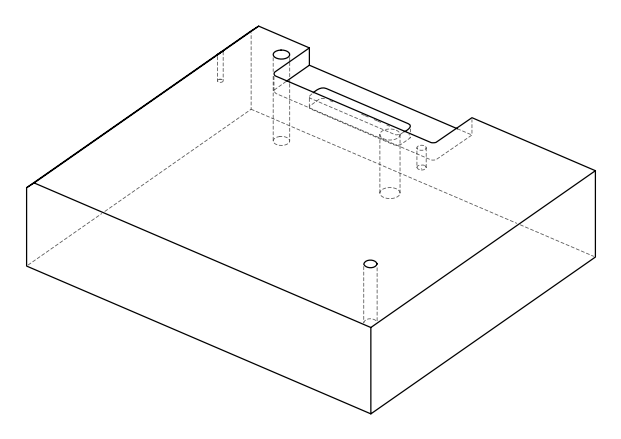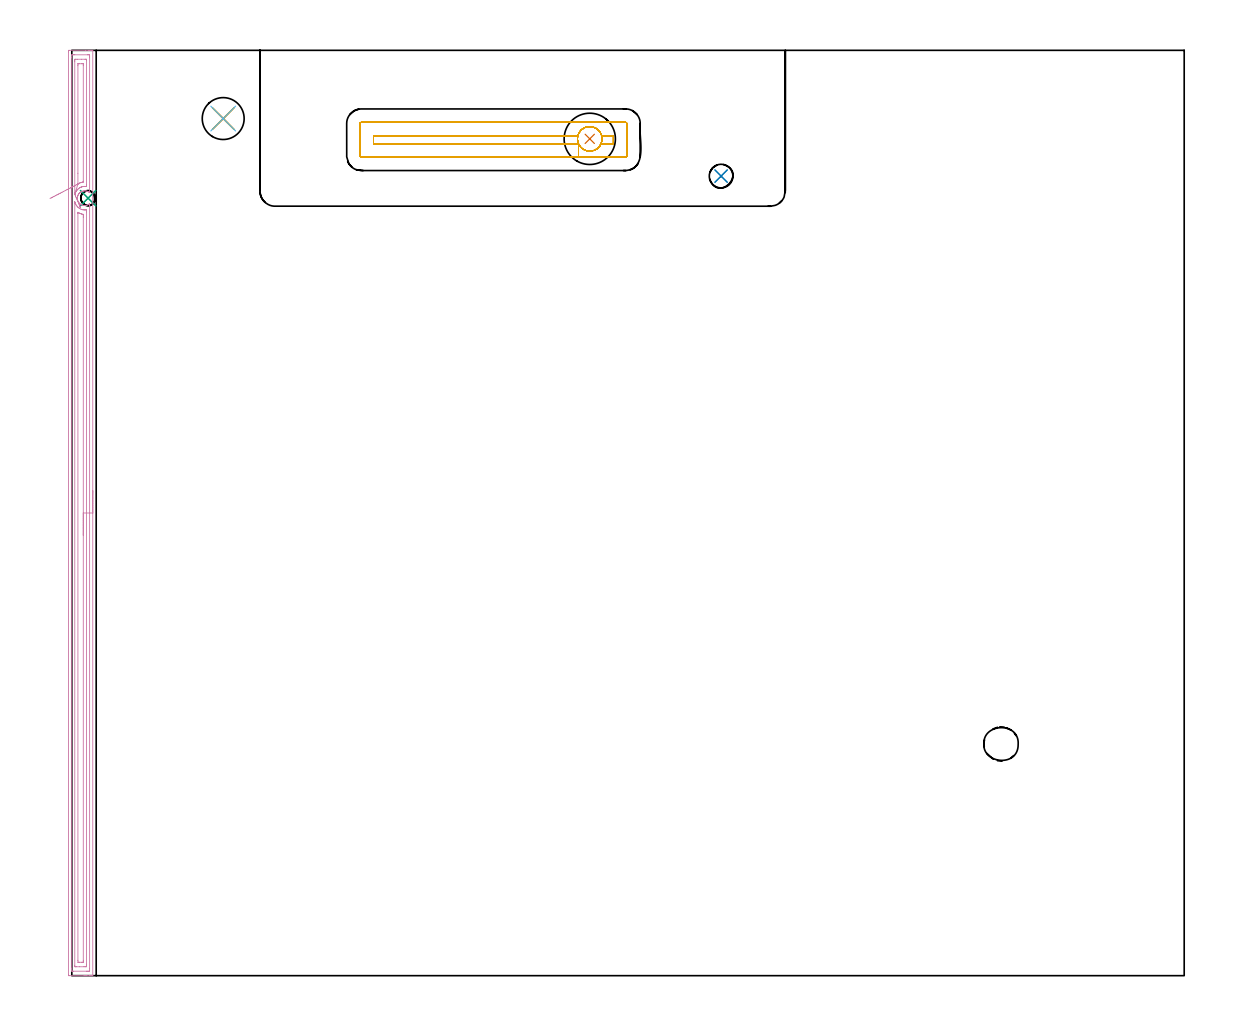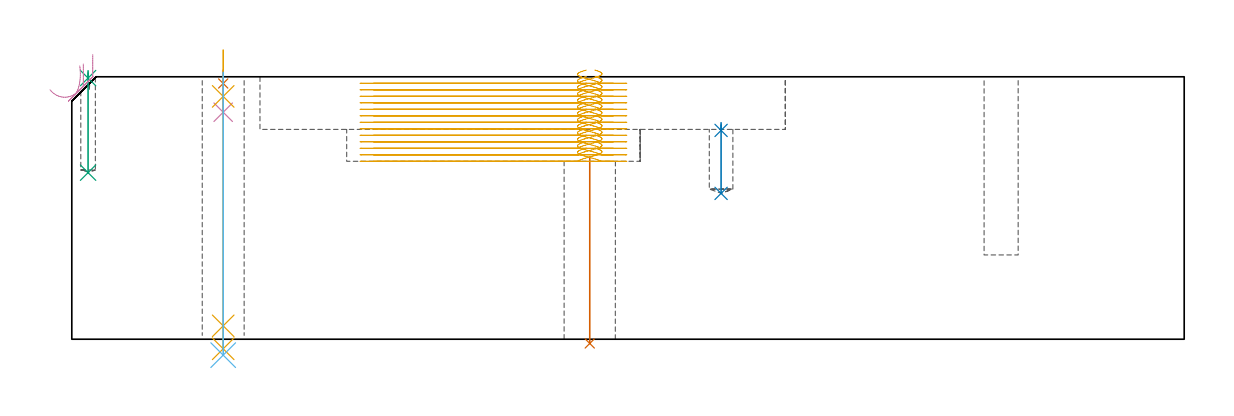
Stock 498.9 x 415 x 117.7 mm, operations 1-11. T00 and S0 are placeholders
(PLAN: 13 operations, 8 tool changes, 94.5 min)
(1 SPOT_DRILL | STEP1HOLE | NXT0321_9005460120000 | 0.05 min | 184 mm3)
(2 SPOT_DRILL_1 | STEP1POCKET | NXT0321_9005460120000 | 0.03 min | 2552 mm3)
(3 SPOT_DRILL_2 | STEP1POCKET_2 | NXT0321_9005460120000 | 0.03 min | 2 mm3)
(4 DRILL_BLIND_HOLE_INTO_CENTER | STEP1HOLE | NXT0301_077 | 0.07 min | 1127 mm3)
(5 GUN_DRILL_THROUGH_HOLE | STEP1HOLE | UGT0307_009 | 0.66 min | 11936 mm3)
(6 DRILL_TO_ENLARGE_THROUGH_HOLE | STEP1HOLE | UGT0301_256 | 0.51 min | 19358 mm3)
(7 INDEXABLE_INSERT_DRILL_THROUGH_HOLE_FROM_SOLID | STEP1HOLE_1 | NXT0302_017 | 0.34 min | 48820 mm3)
(8 DRILL_BLIND_HOLE_INTO_CENTER_1 | STEP1POCKET | NXT0301_077 | 0.13 min | 2470 mm3)
(9 DRILL_BLIND_HOLE_INTO_CENTER_2 | STEP1POCKET_2 | NXT0301_037 | 0.18 min | 1422 mm3)
(10 AREA_MILL | FG_CHAMFER_SURFACE | UGT0205_001 | 13.69 min | 24537 mm3)
(11 MILL_RECTANGULAR_POCKET | POCKET_RECTANGULAR_STRAIGHT | NXT0201_011 | Follow Part, ap 3, ae 75% | 14.85 min | 120653 mm3)
(12 MILL_SLOT | SLOT_PARTIAL_RECTANGULAR | NXT0201_011 | Follow Part, ap 3, ae 75% | 62.59 min | 300651 mm3)
(13 MILL_BLIND_HOLE_FROM_SOLID_MATERIAL | STEP1POCKET_1 | NXT0201_011 | Spiral | 1.34 min | 14646 mm3)
(TOOL NXT0321_9005460120000 | NC Spot Drill, 142deg, 12mm, Carbide, Uncoated | D12 PA142 FL30 Z2)
(TOOL NXT0301_077 | Carbide Drill 10.6mm [860.1-1060-053A1-MM 2214] | D10.6 PA140 FL71 Z2)
(TOOL UGT0307_009 | Gun Drill 12 mm | D12 PA130 FL24 Z1)
(TOOL UGT0301_256 | Twist Drill 18.8 mm | D18.8 PA118 FL135 Z2)
(TOOL NXT0302_017 | Index. Insert Drill 23mm [880-D2300L25-05] | D23 PA176 FL115 Z2)
(TOOL NXT0301_037 | Carbide Drill 6.6mm [860.1-0660-033A1-MM 2214] | D6.6 PA140 FL53 Z2)
(TOOL UGT0205_001 | Chamfer Mill 20 x 3 x 45 deg. | D20 FL50 Z2)
(TOOL NXT0201_011 | ENDMILL 12mm [2P460-1200-NA 1630] | D12 FL38 Z6)
(OP 1 SPOT_DRILL)
G17 G21 G94 G90
T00 M6
G54
G17 G0 G90 X67.9 Y384.4 S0 M3
G43 Z127.7 H0
G94 G81 G98 Z114.7 F250. R120.7
G80
M5
M2
(OP 2 SPOT_DRILL_1)
G17 G21 G94 G90
T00 M6
G54
G17 G0 G90 X291.2 Y358.6 S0 M3
G43 Z127.7 H0
G94 G81 G98 Z93.644 F250. R97.1
G80
M5
M2
(OP 3 SPOT_DRILL_2)
G17 G21 G94 G90
T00 M6
G54
G17 G0 G90 X7.3 Y348.7 S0 M3
G43 Z127.7 H0
G94 G81 G98 Z117.116 F250. R120.4
G80
M5
M2
(OP 4 DRILL_BLIND_HOLE_INTO_CENTER)
G17 G21 G94 G90
T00 M6
G54
G17 G0 G90 X67.9 Y384.4 S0 M3
G43 Z127.7 H1
G94 G81 G98 Z101.8 F250. R119.7
G80
M5
M2
(OP 5 GUN_DRILL_THROUGH_HOLE)
G17 G21 G94 G90
T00 M6
G54
G17 G0 G90 X67.9 Y384.4 M8
G43 Z129.685 H0
S716 M3
G94 G1 Z108.902 F125. M26
G4 X.084
Z6. F250.
G4 X.084
Z-4.298 F125.
G4 X.084
M5
M9
G0 Z129.685
M2
(OP 6 DRILL_TO_ENLARGE_THROUGH_HOLE)
G17 G21 G94 G90
T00 M6
G54
G17 G0 G90 X67.9 Y384.4 S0 M3
G43 Z127.7 H0
G94 G73 G98 Z-7.148 F250. Q17.835 R119.7
G80
M5
M2
(OP 7 INDEXABLE_INSERT_DRILL_THROUGH_HOLE_FROM_SOLID)
G17 G21 G94 G90
T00 M6
G54
G17 G0 G90 X232.3 Y375.3 S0 M3
G43 Z127.7 H1
G94 G81 G98 Z-1.902 F250. R81.8
G80
M5
M2
(OP 8 DRILL_BLIND_HOLE_INTO_CENTER_1)
G17 G21 G94 G90
T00 M6
G54
G17 G0 G90 X291.2 Y358.6 S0 M3
G43 Z127.7 H1
G94 G81 G98 Z65.4 F250. R96.1
G80
M5
M2
(OP 9 DRILL_BLIND_HOLE_INTO_CENTER_2)
G17 G21 G94 G90
T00 M6
G54
G17 G0 G90 X7.3 Y348.7 S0 M3
G43 Z127.7 H1
G94 G81 G98 Z74.7 F250. R119.4
G80
M5
M2
(OP 10 AREA_MILL)
G17 G21 G94 G90
T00 M6
G54
G17 G0 G90 X9.4 Y217.5 S1061 M3
G43 Z127.7 H0
G94 G1 Y217.462 Z126.828 F250.
Y217.348 Z125.963
Y217.159 Z125.112
Y216.897 Z124.28
Y216.563 Z123.474
Y216.16 Z122.7
Y215.692 Z121.964
Y215.16 Z121.272
Y214.571 Z120.629
Y213.928 Z120.039
Y213.236 Z119.508
Y212.5 Z119.04
Y211.726 Z118.637
Y210.92 Z118.303
Y210.088 Z118.041
Y209.237 Z117.852
Y208.372 Z117.738
Y207.5 Z117.7
Y0.175
X9.397 Y0.01 Z117.688
X9.356 Y0.006 Z117.648
X8.961 Y0. Z117.261
X8.649 Z116.948
X7.951 Z116.246
X6.713 Z115.01
X6.173 Z114.468
X5.554 Z113.849
X-1.211 Z107.086
X-1.492 Y0.01 Z106.806
X-1.499 Y0.29 Z106.799
Y0.306
X-1.5 Y414.378 Z106.8
X-1.497 Y414.712 Z106.802
X-1.492 Y414.99 Z106.806
X-1.211 Y415. Z107.087
X6.173 Z114.467
X7.603 Z115.899
X7.951 Z116.246
X8.649 Z116.948
X8.961 Z117.261
X9.356 Y414.994 Z117.648
X9.397 Y414.99 Z117.688
X9.4 Y414.825 Z117.7
Y207.5
X7.986 Z116.286
Y3.303
X7.984 Y2.409 Z116.284
X7.983 Y2.378 Z116.283
X7.951 Y2.01 Z116.251
X7.467 Y2.002 Z115.767
X7.062 Y2.001 Z115.362
X6.58 Y2. Z114.88
X0.838 Y2.001 Z109.138
X0.354 Y2.002 Z108.654
X-0.051 Y2.01 Z108.249
X-0.083 Y2.409 Z108.217
X-0.084 Y2.443 Z108.216
X-0.086 Y3.303 Z108.214
Y411.697
X-0.084 Y412.591 Z108.216
X-0.083 Y412.623 Z108.217
X-0.051 Y412.99 Z108.249
X0.433 Y412.998 Z108.733
X0.838 Y412.999 Z109.138
X1.32 Y413. Z109.62
X7.062 Y412.999 Z115.362
X7.546 Y412.998 Z115.846
X7.951 Y412.99 Z116.251
X7.983 Y412.591 Z116.283
X7.984 Y412.557 Z116.284
X7.986 Y411.697 Z116.286
Y351.184
X7.982 Y351.173 Z116.282
X7.951 Y351.193 Z116.251
X7.66 Y351.413 Z115.96
X7.353 Y351.6 Z115.653
X7.034 Y351.757 Z115.334
X6.776 Y351.84 Z115.076
X6.337 Y351.943 Z114.637
X5.892 Y351.988 Z114.192
X5.448 Y351.97 Z113.748
X5.008 Y351.891 Z113.308
X4.568 Y351.757 Z112.868
X4.124 Y351.53 Z112.424
X3.903 Y351.392 Z112.203
X3.694 Y351.231 Z111.994
X3.497 Y351.054 Z111.797
X3.312 Y350.864 Z111.612
X3.24 Y350.779 Z111.54
X3.1 Y350.59 Z111.4
X2.971 Y350.392 Z111.271
X2.858 Y350.184 Z111.158
X2.759 Y349.971 Z111.059
X2.678 Y349.753 Z110.978
X2.613 Y349.531 Z110.913
X2.563 Y349.306 Z110.863
X2.527 Y349.078 Z110.827
X2.504 Y348.854 Z110.804
X2.493 Y348.631 Z110.793
X2.501 Y348.407 Z110.801
X2.531 Y348.184 Z110.831
X2.582 Y347.955 Z110.882
X2.65 Y347.73 Z110.95
X2.828 Y347.291 Z111.128
X3.018 Y346.948 Z111.318
X3.24 Y346.627 Z111.54
X3.441 Y346.398 Z111.741
X3.769 Y346.114 Z112.069
X4.124 Y345.87 Z112.424
X4.545 Y345.661 Z112.845
X4.983 Y345.505 Z113.283
X5.008 Y345.499 Z113.308
X5.448 Y345.43 Z113.748
X5.892 Y345.412 Z114.192
X6.256 Y345.444 Z114.556
X6.617 Y345.505 Z114.917
X6.776 Y345.556 Z115.076
X7.23 Y345.739 Z115.53
X7.66 Y345.987 Z115.96
X7.917 Y346.181 Z116.217
X7.951 Y346.211 Z116.251
X7.979 Y346.225 Z116.279
X7.981 Y346.19 Z116.281
X7.986 Y345.568 Z116.286
Y345.533
Y207.5
X6.571 Z114.871
Y5.09
X6.569 Y4.692 Z114.869
X6.564 Y4.197 Z114.864
X6.557 Y4.01 Z114.857
X6.366 Y4.003 Z114.666
X6.173 Y4.001 Z114.473
X5.479 Y4. Z113.779
X3.505 Z111.805
X1.923 Z110.223
X1.727 Y4.002 Z110.027
X1.531 Y4.006 Z109.831
X1.402 Y4.01 Z109.702
X1.335 Y4.023 Z109.635
X1.333 Y4.064 Z109.633
X1.331 Y4.197 Z109.631
X1.329 Y4.597 Z109.629
Y346.461
Y346.955
X1.331 Y346.965 Z109.631
X1.334 Y346.97 Z109.634
X1.339 Y346.964 Z109.639
X1.481 Y346.604 Z109.781
X1.539 Y346.461 Z109.839
X1.647 Y346.208 Z109.947
X1.727 Y346.051 Z110.027
X2.004 Y345.568 Z110.304
X2.255 Y345.207 Z110.555
X2.616 Y344.785 Z110.916
X2.734 Y344.674 Z111.034
X3.153 Y344.325 Z111.453
X3.505 Y344.082 Z111.805
X4.079 Y343.78 Z112.379
X4.395 Y343.658 Z112.695
X4.587 Y343.587 Z112.887
X4.814 Y343.528 Z113.114
X4.984 Y343.5 Z113.284
X5.284 Y343.453 Z113.584
X5.634 Y343.429 Z113.934
X5.911 Y343.423 Z114.211
X6.173 Y343.442 Z114.473
X6.485 Y343.467 Z114.785
X6.541 Y343.468 Z114.841
X6.566 Y343.465 Z114.866
X6.567 Y343.452 Z114.867
X6.569 Y343.382 Z114.869
X6.571 Y342.887 Z114.871
Y342.486
Y207.5
X5.157 Z113.457
Y6.878
X5.152 Y6.116 Z113.452
X5.15 Y6.011 Z113.45
X5.049 Y6.008 Z113.349
X4.831 Y6.004 Z113.131
X4.395 Y6. Z112.695
X3.505 Z111.805
X3.063 Y6.003 Z111.363
X2.85 Y6.007 Z111.15
X2.75 Y6.01 Z111.05
X2.743 Y6.878 Z111.043
Y341.866
X2.744 Y341.993 Z111.044
X2.748 Y342.316 Z111.048
X2.749 Y342.351 Z111.049
X2.753 Y342.354 Z111.053
X2.954 Y342.24 Z111.254
X3.405 Y341.993 Z111.705
X3.505 Y341.941 Z111.805
X3.609 Y341.889 Z111.909
X4.1 Y341.705 Z112.4
X4.395 Y341.607 Z112.695
X4.581 Y341.555 Z112.881
X5.146 Y341.443 Z113.446
X5.154 Y341.23 Z113.454
X5.155 Y341.099 Z113.455
X5.157 Y340.333 Z113.457
Y340.206
Y207.5
Y206.628 Z113.495
Y205.764 Z113.609
Y204.912 Z113.798
Y204.08 Z114.06
Y203.274 Z114.394
Y202.5 Z114.797
Y201.764 Z115.266
Y201.072 Z115.797
Y200.429 Z116.386
Y199.84 Z117.029
Y199.308 Z117.722
Y198.84 Z118.457
Y198.437 Z119.231
Y198.103 Z120.037
Y197.841 Z120.869
Y197.652 Z121.721
Y197.538 Z122.586
Y197.5 Z123.457
G0 Z127.7
X3.556 Y345.244
Z122.607
G1 X3.669 Y344.982 Z121.782
X3.752 Y344.788 Z120.936
X3.806 Y344.662 Z120.074
X3.831 Y344.606 Z119.204
X3.825 Y344.619 Z118.332
X3.789 Y344.703 Z117.464
X3.723 Y344.855 Z116.608
X3.629 Y345.076 Z115.769
X3.506 Y345.362 Z114.954
X3.355 Y345.713 Z114.17
X3.178 Y346.126 Z113.422
X2.976 Y346.596 Z112.716
X2.75 Y347.122 Z112.057
X2.502 Y347.698 Z111.451
X2.235 Y348.321 Z110.901
X1.95 Y348.985 Z110.413
X1.649 Y349.686 Z109.99
X1.334 Y350.418 Z109.634
X1.331 Y350.425 Z109.631
X1.329 Y350.435 Z109.629
X1.328 Y350.929 Z109.628
Y351.074
X1.329 Y409.91 Z109.629
X1.331 Y410.308 Z109.631
X1.335 Y410.803 Z109.635
X1.342 Y410.99 Z109.642
X1.534 Y410.997 Z109.834
X1.727 Y410.999 Z110.027
X2.421 Y411. Z110.721
X4.395 Z112.695
X5.977 Z114.277
X6.173 Y410.998 Z114.473
X6.368 Y410.994 Z114.668
X6.498 Y410.99 Z114.798
X6.565 Y410.977 Z114.865
X6.567 Y410.936 Z114.867
X6.569 Y410.803 Z114.869
X6.571 Y410.403 Z114.871
Y354.504
X6.569 Y354.106 Z114.869
X6.566 Y353.971 Z114.866
X6.565 Y353.932 Z114.865
X6.533 Z114.833
X6.455 Y353.936 Z114.755
X6.173 Y353.955 Z114.473
X5.81 Y353.975 Z114.11
X5.284 Y353.947 Z113.584
X4.998 Y353.897 Z113.298
X4.721 Y353.84 Z113.021
X4.395 Y353.744 Z112.695
X4.294 Y353.711 Z112.594
X4.041 Y353.61 Z112.341
X3.69 Y353.425 Z111.99
X3.505 Y353.319 Z111.805
X3.148 Y353.076 Z111.448
X3.001 Y352.963 Z111.301
X2.715 Y352.717 Z111.015
X2.665 Y352.668 Z110.965
X2.616 Y352.617 Z110.916
X2.362 Y352.335 Z110.662
X2.249 Y352.192 Z110.549
X1.99 Y351.823 Z110.29
X1.888 Y351.661 Z110.188
X1.727 Y351.369 Z110.027
X1.587 Y351.071 Z109.887
X1.526 Y350.929 Z109.826
X1.351 Y350.449 Z109.651
X1.34 Y350.425 Z109.64
X1.334 Y350.418 Z109.634
X2.75 Y355.046 Z111.05
X2.748 Y355.11 Z111.048
X2.744 Y355.27 Z111.044
X2.743 Y359.866 Z111.043
Y408.122
X2.747 Y408.885 Z111.047
X2.75 Y408.989 Z111.05
X2.851 Y408.993 Z111.151
X3.069 Y408.997 Z111.369
X3.505 Y409. Z111.805
X4.395 Z112.695
X4.837 Y408.998 Z113.137
X5.05 Y408.994 Z113.35
X5.15 Y408.99 Z113.45
X5.151 Y408.917 Z113.451
X5.157 Y408.25 Z113.457
Y408.122
Y356.291
X5.156 Y356.1 Z113.456
X5.153 Y356.004 Z113.453
X5.151 Y355.964 Z113.451
X5.094 Y355.949 Z113.394
X4.802 Y355.882 Z113.102
X4.395 Y355.786 Z112.695
X4.098 Y355.696 Z112.398
X3.843 Y355.607 Z112.143
X3.505 Y355.464 Z111.805
X3.46 Y355.443 Z111.76
X3.37 Y355.398 Z111.67
X3.197 Y355.301 Z111.497
X2.77 Y355.056 Z111.07
X2.75 Y355.046 Z111.05
X2.149 Y354.734 Z110.5
X1.508 Y354.402 Z110.011
X0.831 Y354.051 Z109.587
X0.125 Y353.684 Z109.231
X-0.607 Y353.304 Z108.946
X-1.358 Y352.915 Z108.733
X-2.123 Y352.518 Z108.595
X-2.896 Y352.118 Z108.533
X-3.67 Y351.716 Z108.547
X-4.44 Y351.316 Z108.636
X-5.201 Y350.922 Z108.801
X-5.945 Y350.536 Z109.04
X-6.669 Y350.161 Z109.352
X-7.365 Y349.799 Z109.733
X-8.03 Y349.455 Z110.181
X-8.657 Y349.129 Z110.693
X-9.242 Y348.826 Z111.264
X-9.781 Y348.546 Z111.89
G0 Z127.7
M5
M2
(OP 11 MILL_RECTANGULAR_POCKET)
G17 G21 G94 G90
T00 M6
G54
G17 G0 G90 X230.763 Y380.559 S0 M3
G43 Z127.7 H1
Z120.7
G94 G1 X230.311 Y380.429 Z120.574 F250.
X230.006 Y380.291 Z120.484
X229.705 Y380.153 Z120.395
X228.97 Y379.681 Z120.161
X228.319 Y379.099 Z119.927
X227.769 Y378.421 Z119.693
X227.332 Y377.665 Z119.46
X227.02 Y376.85 Z119.226
X226.842 Y375.995 Z118.992
X226.8 Y375.123 Z118.758
X226.897 Y374.255 Z118.524
X227.13 Y373.414 Z118.29
X227.443 Y372.711 Z118.084
X227.616 Y372.429 Z117.995
X228.032 Y371.834 Z117.801
X228.046 Y371.816 Z117.794
X228.422 Y371.404 Z117.645
X228.524 Y371.304 Z117.607
X228.97 Y370.926 Z117.45
X229.607 Y370.507 Z117.246
X229.903 Y370.344 Z117.155
X230.489 Y370.103 Z116.985
X231.099 Y369.93 Z116.815
X231.485 Y369.867 Z116.711
X231.813 Y369.818 Z116.622
X232.585 Y369.804 Z116.415
X233.351 Y369.898 Z116.208
X234.096 Y370.098 Z116.001
X234.402 Y370.225 Z115.913
X234.709 Y370.352 Z115.824
X235.416 Y370.764 Z115.604
X235.678 Y370.968 Z115.515
X236.204 Y371.441 Z115.326
X236.672 Y371.973 Z115.136
X236.983 Y372.424 Z114.989
X237.186 Y372.778 Z114.88
X237.266 Y372.937 Z114.832
X237.336 Y373.1 Z114.785
X242.9 F500.
Y376.7
X237.608
G0 X234.624 Y370.317 Z120.7
G1 X234.709 Y370.352 Z120.675 F250.
X235.416 Y370.764 Z120.456
X235.678 Y370.968 Z120.367
X236.204 Y371.441 Z120.177
X236.672 Y371.973 Z119.988
X236.983 Y372.424 Z119.841
X237.186 Y372.778 Z119.731
X237.337 Y373.077 Z119.642
X237.624 Y373.921 Z119.403
X237.774 Y374.799 Z119.164
X237.782 Y375.69 Z118.925
X237.65 Y376.571 Z118.687
X237.379 Y377.42 Z118.448
X237.058 Y378.052 Z118.258
X236.688 Y378.603 Z118.08
X236.245 Y379.126 Z117.896
X235.756 Y379.571 Z117.719
X235.153 Y380.001 Z117.521
X234.866 Y380.171 Z117.431
X233.998 Y380.53 Z117.18
X233.083 Y380.739 Z116.928
X232.146 Y380.792 Z116.677
X231.213 Y380.688 Z116.425
X230.311 Y380.429 Z116.174
X230.006 Y380.291 Z116.084
X229.705 Y380.153 Z115.995
X228.999 Y379.702 Z115.771
X228.369 Y379.15 Z115.547
X227.831 Y378.509 Z115.322
X227.395 Y377.794 Z115.098
X227.074 Y377.021 Z114.873
X226.989 Y376.7 Z114.785
X135.3 F500.
Y373.1
X227.266
Y367.1
X248.4
G3 X248.9 Y367.6 R0.5
G1 Y382.2
G3 X248.4 Y382.7 R0.5
G1 X129.8
G3 X129.3 Y382.2 R0.5
G1 Y367.6
G3 X129.8 Y367.1 R0.5
G1 X227.266
X228.266
G0 X230.761 Y380.569 Z117.785
G1 X230.6 Y380.53 Z117.74 F250.
X230.009 Y380.293 Z117.57
X229.708 Y380.154 Z117.481
X228.981 Y379.689 Z117.25
X228.336 Y379.115 Z117.018
X227.788 Y378.448 Z116.787
X227.351 Y377.704 Z116.556
X227.036 Y376.901 Z116.324
X226.851 Y376.058 Z116.093
X226.799 Y375.196 Z115.862
X226.882 Y374.337 Z115.631
X227.099 Y373.502 Z115.399
X227.444 Y372.711 Z115.168
X227.617 Y372.428 Z115.079
X228.03 Y371.836 Z114.886
X228.048 Y371.814 Z114.878
X228.42 Y371.406 Z114.73
X228.525 Y371.303 Z114.691
X228.97 Y370.926 Z114.535
X229.29 Y370.715 Z114.432
X229.606 Y370.507 Z114.331
X229.904 Y370.343 Z114.24
X230.217 Y370.217 Z114.149
X230.53 Y370.09 Z114.059
X231.099 Y369.93 Z113.9
X231.433 Y369.875 Z113.81
X231.76 Y369.822 Z113.721
X232.508 Y369.8 Z113.52
X233.252 Y369.879 Z113.32
X233.978 Y370.059 Z113.119
X234.287 Y370.179 Z113.031
X234.596 Y370.299 Z112.942
X235.016 Y370.514 Z112.815
X235.416 Y370.764 Z112.689
X235.678 Y370.968 Z112.6
X236.204 Y371.441 Z112.41
X236.672 Y371.973 Z112.221
X236.981 Y372.422 Z112.075
X237.187 Y372.779 Z111.964
X237.245 Y372.895 Z111.929
X237.336 Y373.1 Z111.869
X242.9 F500.
Y376.7
X237.608
G0 X234.627 Y370.314 Z117.785
G1 X235.016 Y370.514 Z117.667 F250.
X235.416 Y370.764 Z117.541
X235.678 Y370.968 Z117.452
X236.204 Y371.441 Z117.262
X236.672 Y371.973 Z117.072
X236.981 Y372.422 Z116.926
X237.187 Y372.779 Z116.816
X237.245 Y372.895 Z116.781
X237.298 Y373.013 Z116.747
X237.435 Y373.318 Z116.657
X237.678 Y374.155 Z116.423
X237.789 Y375.02 Z116.19
X237.765 Y375.892 Z115.956
X237.605 Y376.749 Z115.723
X237.315 Y377.571 Z115.489
X237.162 Y377.868 Z115.399
X237.059 Y378.05 Z115.343
X236.688 Y378.603 Z115.165
X236.245 Y379.126 Z114.981
X235.756 Y379.571 Z114.804
X235.155 Y379.999 Z114.606
X234.967 Y380.111 Z114.548
X234.772 Y380.208 Z114.489
X234.472 Y380.356 Z114.4
X233.723 Y380.611 Z114.188
X232.946 Y380.757 Z113.976
X232.156 Y380.793 Z113.764
X231.369 Y380.716 Z113.552
X230.6 Y380.53 Z113.34
X230.009 Y380.293 Z113.17
X229.708 Y380.154 Z113.081
X229.001 Y379.704 Z112.856
X228.371 Y379.152 Z112.632
X227.832 Y378.51 Z112.407
X227.396 Y377.794 Z112.183
X227.074 Y377.021 Z111.958
X226.99 Y376.7 Z111.869
X135.3 F500.
Y373.1
X227.267
Y367.1
X248.4
G3 X248.9 Y367.6 R0.5
G1 Y382.2
G3 X248.4 Y382.7 R0.5
G1 X129.8
G3 X129.3 Y382.2 R0.5
G1 Y367.6
G3 X129.8 Y367.1 R0.5
G1 X227.267
X228.267
G0 X230.761 Y380.569 Z114.869
G1 X230.6 Y380.53 Z114.825 F250.
X230.009 Y380.293 Z114.654
X229.708 Y380.154 Z114.565
X228.981 Y379.689 Z114.334
X228.336 Y379.115 Z114.103
X227.788 Y378.448 Z113.871
X227.351 Y377.704 Z113.64
X227.036 Y376.901 Z113.409
X226.851 Y376.058 Z113.178
X226.799 Y375.196 Z112.946
X226.882 Y374.337 Z112.715
X227.099 Y373.502 Z112.484
X227.444 Y372.711 Z112.253
X227.617 Y372.428 Z112.164
X228.03 Y371.836 Z111.97
X228.048 Y371.814 Z111.963
X228.42 Y371.406 Z111.815
X228.525 Y371.303 Z111.775
X228.97 Y370.926 Z111.619
X229.346 Y370.678 Z111.498
X229.606 Y370.507 Z111.415
X229.901 Y370.345 Z111.325
X230.213 Y370.218 Z111.235
X230.526 Y370.091 Z111.144
X231.099 Y369.93 Z110.985
X231.433 Y369.875 Z110.894
X231.76 Y369.822 Z110.805
X232.53 Y369.801 Z110.599
X233.296 Y369.887 Z110.392
X234.042 Y370.079 Z110.186
X234.754 Y370.374 Z109.98
X235.417 Y370.765 Z109.773
X235.679 Y370.969 Z109.684
X236.205 Y371.44 Z109.495
X236.671 Y371.971 Z109.306
X236.981 Y372.422 Z109.159
X237.187 Y372.779 Z109.049
X237.244 Y372.893 Z109.015
X237.336 Y373.1 Z108.954
X242.9 F500.
Y376.7
X237.608
G0 X234.624 Y370.32 Z114.869
G1 X234.754 Y370.374 Z114.831 F250.
X235.417 Y370.765 Z114.625
X235.679 Y370.969 Z114.536
X236.205 Y371.44 Z114.347
X236.671 Y371.971 Z114.158
X236.981 Y372.422 Z114.011
X237.187 Y372.779 Z113.901
X237.244 Y372.893 Z113.866
X237.296 Y373.009 Z113.832
X237.433 Y373.314 Z113.743
X237.677 Y374.152 Z113.509
X237.789 Y375.018 Z113.275
X237.765 Y375.89 Z113.041
X237.606 Y376.748 Z112.807
X237.315 Y377.571 Z112.574
X237.162 Y377.868 Z112.484
X237.059 Y378.05 Z112.428
X236.69 Y378.6 Z112.25
X236.244 Y379.127 Z112.066
X235.756 Y379.571 Z111.889
X235.155 Y379.999 Z111.691
X234.967 Y380.111 Z111.632
X234.772 Y380.208 Z111.574
X234.472 Y380.356 Z111.484
X233.723 Y380.61 Z111.272
X232.946 Y380.757 Z111.06
X232.156 Y380.793 Z110.849
X231.368 Y380.716 Z110.637
X230.6 Y380.53 Z110.425
X230.009 Y380.293 Z110.254
X229.708 Y380.154 Z110.165
X229.001 Y379.704 Z109.941
X228.371 Y379.152 Z109.716
X227.832 Y378.51 Z109.492
X227.396 Y377.794 Z109.267
X227.074 Y377.021 Z109.043
X226.99 Y376.7 Z108.954
X135.3 F500.
Y373.1
X227.267
Y367.1
X248.4
G3 X248.9 Y367.6 R0.5
G1 Y382.2
G3 X248.4 Y382.7 R0.5
G1 X129.8
G3 X129.3 Y382.2 R0.5
G1 Y367.6
G3 X129.8 Y367.1 R0.5
G1 X227.267
X228.267
G0 X230.764 Y380.559 Z111.954
G1 X230.311 Y380.429 Z111.828 F250.
X230.006 Y380.291 Z111.738
X229.705 Y380.153 Z111.649
X228.979 Y379.687 Z111.418
X228.334 Y379.114 Z111.187
X227.787 Y378.447 Z110.956
X227.35 Y377.703 Z110.725
X227.035 Y376.9 Z110.493
X226.85 Y376.057 Z110.262
X226.798 Y375.196 Z110.031
X226.882 Y374.337 Z109.8
X227.099 Y373.502 Z109.569
X227.443 Y372.711 Z109.338
X227.616 Y372.429 Z109.249
X228.032 Y371.834 Z109.054
X228.046 Y371.816 Z109.048
X228.422 Y371.404 Z108.899
X228.524 Y371.304 Z108.86
X228.97 Y370.926 Z108.704
X229.607 Y370.507 Z108.5
X229.903 Y370.344 Z108.409
X230.489 Y370.103 Z108.239
X231.099 Y369.93 Z108.069
X231.433 Y369.875 Z107.979
X231.76 Y369.822 Z107.89
X232.53 Y369.801 Z107.683
X233.296 Y369.887 Z107.477
X234.042 Y370.08 Z107.271
X234.754 Y370.374 Z107.064
X235.417 Y370.765 Z106.858
X235.679 Y370.969 Z106.769
X236.205 Y371.44 Z106.58
X236.671 Y371.971 Z106.39
X236.983 Y372.424 Z106.243
X237.186 Y372.778 Z106.134
X237.266 Y372.937 Z106.086
X237.336 Y373.1 Z106.038
X242.9 F500.
Y376.7
X237.608
G0 X234.623 Y370.32 Z111.954
G1 X234.754 Y370.374 Z111.916 F250.
X235.417 Y370.765 Z111.709
X235.679 Y370.969 Z111.62
X236.205 Y371.44 Z111.431
X236.671 Y371.971 Z111.242
X236.983 Y372.424 Z111.095
X237.186 Y372.778 Z110.985
X237.337 Y373.077 Z110.896
X237.632 Y373.952 Z110.648
X237.779 Y374.864 Z110.401
X237.775 Y375.788 Z110.153
X237.619 Y376.698 Z109.906
X237.315 Y377.571 Z109.658
X237.162 Y377.868 Z109.568
X237.058 Y378.052 Z109.512
X236.69 Y378.6 Z109.335
X236.244 Y379.127 Z109.15
X235.756 Y379.571 Z108.973
X235.153 Y380.001 Z108.775
X234.866 Y380.171 Z108.685
X233.998 Y380.53 Z108.434
X233.083 Y380.739 Z108.182
X232.146 Y380.792 Z107.931
X231.213 Y380.688 Z107.679
X230.311 Y380.429 Z107.428
X230.006 Y380.291 Z107.338
X229.705 Y380.153 Z107.249
X228.999 Y379.702 Z107.025
X228.369 Y379.15 Z106.8
X227.831 Y378.509 Z106.576
X227.395 Y377.794 Z106.352
X227.074 Y377.021 Z106.127
X226.989 Y376.7 Z106.038
X135.3 F500.
Y373.1
X227.266
Y367.1
X248.4
G3 X248.9 Y367.6 R0.5
G1 Y382.2
G3 X248.4 Y382.7 R0.5
G1 X129.8
G3 X129.3 Y382.2 R0.5
G1 Y367.6
G3 X129.8 Y367.1 R0.5
G1 X227.266
X228.266
G0 X230.764 Y380.559 Z109.038
G1 X230.311 Y380.429 Z108.912 F250.
X230.006 Y380.291 Z108.823
X229.705 Y380.153 Z108.734
X228.979 Y379.687 Z108.503
X228.334 Y379.114 Z108.271
X227.787 Y378.447 Z108.04
X227.35 Y377.703 Z107.809
X227.035 Y376.9 Z107.578
X226.85 Y376.057 Z107.347
X226.798 Y375.196 Z107.116
X226.882 Y374.337 Z106.885
X227.099 Y373.502 Z106.653
X227.443 Y372.711 Z106.422
X227.616 Y372.429 Z106.333
X228.032 Y371.834 Z106.139
X228.046 Y371.816 Z106.133
X228.422 Y371.404 Z105.983
X228.524 Y371.304 Z105.945
X228.97 Y370.926 Z105.788
X229.607 Y370.507 Z105.584
X229.903 Y370.344 Z105.494
X230.489 Y370.103 Z105.324
X231.099 Y369.93 Z105.154
X231.433 Y369.875 Z105.063
X231.76 Y369.822 Z104.974
X232.53 Y369.801 Z104.768
X233.296 Y369.887 Z104.562
X234.042 Y370.08 Z104.355
X234.754 Y370.374 Z104.149
X235.417 Y370.765 Z103.942
X235.679 Y370.969 Z103.853
X236.201 Y371.437 Z103.666
X236.672 Y371.973 Z103.474
X236.983 Y372.424 Z103.328
X237.186 Y372.778 Z103.218
X237.266 Y372.937 Z103.171
X237.336 Y373.1 Z103.123
X242.9 F500.
Y376.7
X237.608
G0 X234.623 Y370.32 Z109.038
G1 X234.754 Y370.374 Z109. F250.
X235.417 Y370.765 Z108.794
X235.679 Y370.969 Z108.705
X236.201 Y371.437 Z108.517
X236.672 Y371.973 Z108.326
X236.983 Y372.424 Z108.179
X237.186 Y372.778 Z108.07
X237.337 Y373.077 Z107.98
X237.632 Y373.952 Z107.733
X237.779 Y374.864 Z107.485
X237.775 Y375.788 Z107.238
X237.619 Y376.698 Z106.99
X237.315 Y377.571 Z106.743
X237.162 Y377.868 Z106.653
X237.058 Y378.052 Z106.596
X236.688 Y378.603 Z106.419
X236.245 Y379.126 Z106.235
X235.756 Y379.571 Z106.058
X235.153 Y380.001 Z105.859
X234.866 Y380.171 Z105.77
X233.998 Y380.53 Z105.518
X233.083 Y380.739 Z105.267
X232.146 Y380.792 Z105.015
X231.213 Y380.688 Z104.764
X230.311 Y380.429 Z104.512
X230.006 Y380.291 Z104.423
X229.705 Y380.153 Z104.334
X228.999 Y379.702 Z104.109
X228.369 Y379.15 Z103.885
X227.831 Y378.509 Z103.661
X227.395 Y377.794 Z103.436
X227.074 Y377.021 Z103.212
X226.989 Y376.7 Z103.123
X135.3 F500.
Y373.1
X227.266
Y367.1
X248.4
G3 X248.9 Y367.6 R0.5
G1 Y382.2
G3 X248.4 Y382.7 R0.5
G1 X129.8
G3 X129.3 Y382.2 R0.5
G1 Y367.6
G3 X129.8 Y367.1 R0.5
G1 X227.266
X228.266
G0 X230.764 Y380.559 Z106.123
G1 X230.311 Y380.429 Z105.997 F250.
X230.006 Y380.291 Z105.907
X229.705 Y380.153 Z105.818
X228.979 Y379.687 Z105.587
X228.334 Y379.114 Z105.356
X227.787 Y378.447 Z105.125
X227.35 Y377.703 Z104.894
X227.035 Y376.9 Z104.663
X226.85 Y376.057 Z104.431
X226.798 Y375.196 Z104.2
X226.882 Y374.337 Z103.969
X227.099 Y373.502 Z103.738
X227.443 Y372.711 Z103.507
X227.616 Y372.429 Z103.418
X228.032 Y371.834 Z103.224
X228.046 Y371.816 Z103.217
X228.422 Y371.404 Z103.068
X228.524 Y371.304 Z103.03
X228.97 Y370.926 Z102.873
X229.607 Y370.507 Z102.669
X229.903 Y370.344 Z102.578
X230.489 Y370.103 Z102.408
X231.099 Y369.93 Z102.238
X231.433 Y369.875 Z102.148
X231.76 Y369.822 Z102.059
X232.53 Y369.801 Z101.853
X233.296 Y369.887 Z101.646
X234.042 Y370.079 Z101.44
X234.754 Y370.374 Z101.233
X235.418 Y370.765 Z101.027
X235.679 Y370.969 Z100.938
X236.201 Y371.437 Z100.75
X236.672 Y371.973 Z100.559
X236.983 Y372.424 Z100.412
X237.186 Y372.778 Z100.303
X237.266 Y372.937 Z100.255
X237.336 Y373.1 Z100.208
X242.9 F500.
Y376.7
X237.608
G0 X234.623 Y370.32 Z106.123
G1 X234.754 Y370.374 Z106.085 F250.
X235.418 Y370.765 Z105.879
X235.679 Y370.969 Z105.79
X236.201 Y371.437 Z105.602
X236.672 Y371.973 Z105.411
X236.983 Y372.424 Z105.264
X237.186 Y372.778 Z105.154
X237.337 Y373.077 Z105.065
X237.632 Y373.952 Z104.817
X237.779 Y374.864 Z104.57
X237.775 Y375.788 Z104.322
X237.619 Y376.698 Z104.075
X237.315 Y377.571 Z103.827
X237.162 Y377.868 Z103.738
X237.058 Y378.052 Z103.681
X236.688 Y378.603 Z103.503
X236.245 Y379.126 Z103.32
X235.756 Y379.571 Z103.142
X235.153 Y380.001 Z102.944
X234.866 Y380.171 Z102.854
X233.998 Y380.53 Z102.603
X233.083 Y380.739 Z102.351
X232.146 Y380.792 Z102.1
X231.213 Y380.688 Z101.848
X230.311 Y380.429 Z101.597
X230.006 Y380.291 Z101.507
X229.705 Y380.153 Z101.418
X228.999 Y379.702 Z101.194
X228.369 Y379.15 Z100.97
X227.831 Y378.509 Z100.745
X227.395 Y377.794 Z100.521
X227.074 Y377.021 Z100.297
X226.989 Y376.7 Z100.208
X135.3 F500.
Y373.1
X227.266
Y367.1
X248.4
G3 X248.9 Y367.6 R0.5
G1 Y382.2
G3 X248.4 Y382.7 R0.5
G1 X129.8
G3 X129.3 Y382.2 R0.5
G1 Y367.6
G3 X129.8 Y367.1 R0.5
G1 X227.266
X228.266
G0 X230.764 Y380.559 Z103.208
G1 X230.311 Y380.429 Z103.081 F250.
X230.006 Y380.291 Z102.992
X229.705 Y380.153 Z102.903
X228.979 Y379.687 Z102.672
X228.334 Y379.114 Z102.441
X227.787 Y378.447 Z102.209
X227.351 Y377.703 Z101.978
X227.036 Y376.9 Z101.747
X226.85 Y376.057 Z101.516
X226.799 Y375.196 Z101.285
X226.882 Y374.337 Z101.054
X227.099 Y373.502 Z100.823
X227.443 Y372.712 Z100.591
X227.616 Y372.429 Z100.503
X228.032 Y371.834 Z100.308
X228.046 Y371.816 Z100.302
X228.422 Y371.404 Z100.153
X228.524 Y371.304 Z100.114
X228.97 Y370.926 Z99.958
X229.607 Y370.507 Z99.753
X229.903 Y370.344 Z99.663
X230.489 Y370.103 Z99.493
X231.099 Y369.93 Z99.323
X231.433 Y369.875 Z99.233
X231.76 Y369.822 Z99.144
X232.53 Y369.801 Z98.937
X233.296 Y369.887 Z98.731
X234.042 Y370.079 Z98.524
X234.754 Y370.374 Z98.318
X235.418 Y370.765 Z98.112
X235.679 Y370.969 Z98.023
X236.202 Y371.438 Z97.834
X236.672 Y371.972 Z97.644
X236.983 Y372.424 Z97.497
X237.186 Y372.778 Z97.387
X237.266 Y372.937 Z97.34
X237.336 Y373.1 Z97.292
X242.9 F500.
Y376.7
X237.608
G0 X234.622 Y370.32 Z103.208
G1 X234.754 Y370.374 Z103.17 F250.
X235.418 Y370.765 Z102.963
X235.679 Y370.969 Z102.874
X236.202 Y371.438 Z102.686
X236.672 Y371.972 Z102.495
X236.983 Y372.424 Z102.348
X237.186 Y372.778 Z102.239
X237.337 Y373.077 Z102.149
X237.632 Y373.952 Z101.902
X237.779 Y374.864 Z101.654
X237.775 Y375.788 Z101.407
X237.619 Y376.698 Z101.159
X237.315 Y377.571 Z100.912
X237.162 Y377.868 Z100.822
X237.058 Y378.052 Z100.766
X236.688 Y378.603 Z100.588
X236.245 Y379.126 Z100.404
X235.756 Y379.571 Z100.227
X235.153 Y380.001 Z100.029
X234.866 Y380.171 Z99.939
X233.998 Y380.53 Z99.687
X233.083 Y380.739 Z99.436
X232.146 Y380.792 Z99.184
X231.213 Y380.688 Z98.933
X230.311 Y380.429 Z98.681
X230.006 Y380.291 Z98.592
X229.705 Y380.153 Z98.503
X228.999 Y379.702 Z98.279
X228.369 Y379.15 Z98.054
X227.831 Y378.509 Z97.83
X227.396 Y377.794 Z97.605
X227.074 Y377.021 Z97.381
X226.99 Y376.7 Z97.292
X135.3 F500.
Y373.1
X227.267
Y367.1
X248.4
G3 X248.9 Y367.6 R0.5
G1 Y382.2
G3 X248.4 Y382.7 R0.5
G1 X129.8
G3 X129.3 Y382.2 R0.5
G1 Y367.6
G3 X129.8 Y367.1 R0.5
G1 X227.267
X228.267
G0 X230.764 Y380.562 Z100.292
G1 X230.309 Y380.428 Z100.165 F250.
X230.005 Y380.29 Z100.076
X229.803 Y380.197 Z100.016
X229.609 Y380.088 Z99.956
X229.32 Y379.926 Z99.868
X228.599 Y379.372 Z99.624
X227.98 Y378.707 Z99.381
X227.478 Y377.949 Z99.137
X227.108 Y377.12 Z98.894
X226.879 Y376.24 Z98.65
X226.798 Y375.335 Z98.407
X226.867 Y374.429 Z98.163
X227.084 Y373.546 Z97.92
X227.443 Y372.712 Z97.676
X227.616 Y372.429 Z97.587
X228.032 Y371.834 Z97.393
X228.046 Y371.816 Z97.387
X228.422 Y371.404 Z97.237
X228.524 Y371.304 Z97.199
X228.97 Y370.926 Z97.042
X229.607 Y370.507 Z96.838
X229.903 Y370.344 Z96.747
X230.489 Y370.103 Z96.578
X231.099 Y369.93 Z96.408
X231.433 Y369.875 Z96.317
X231.76 Y369.822 Z96.228
X232.657 Y369.808 Z95.988
X233.544 Y369.939 Z95.748
X233.862 Y370.033 Z95.659
X234.18 Y370.128 Z95.57
X234.817 Y370.406 Z95.384
X235.413 Y370.762 Z95.198
X235.675 Y370.966 Z95.109
X236.205 Y371.441 Z94.918
X236.668 Y371.968 Z94.73
X236.984 Y372.426 Z94.581
X237.186 Y372.778 Z94.472
X237.266 Y372.937 Z94.424
X237.336 Y373.1 Z94.377
X242.9 F500.
Y376.7
X237.608
G0 X234.621 Y370.32 Z100.292
G1 X234.817 Y370.406 Z100.235 F250.
X235.413 Y370.762 Z100.049
X235.675 Y370.966 Z99.96
X236.205 Y371.441 Z99.769
X236.668 Y371.968 Z99.581
X236.984 Y372.426 Z99.432
X237.186 Y372.778 Z99.323
X237.337 Y373.077 Z99.234
X237.632 Y373.952 Z98.986
X237.779 Y374.864 Z98.739
X237.775 Y375.788 Z98.491
X237.619 Y376.698 Z98.244
X237.315 Y377.571 Z97.996
X237.162 Y377.868 Z97.907
X237.058 Y378.052 Z97.85
X236.689 Y378.601 Z97.673
X236.245 Y379.126 Z97.488
X235.85 Y379.485 Z97.346
X235.76 Y379.567 Z97.313
X235.152 Y380.001 Z97.113
X234.983 Y380.102 Z97.06
X234.807 Y380.19 Z97.007
X234.509 Y380.34 Z96.918
X233.694 Y380.618 Z96.687
X232.847 Y380.768 Z96.457
X231.987 Y380.786 Z96.226
X231.134 Y380.671 Z95.996
X230.309 Y380.428 Z95.765
X230.005 Y380.29 Z95.676
X229.803 Y380.197 Z95.616
X229.609 Y380.088 Z95.557
X229.32 Y379.926 Z95.468
X228.58 Y379.354 Z95.217
X227.948 Y378.666 Z94.967
X227.441 Y377.881 Z94.716
X227.074 Y377.021 Z94.466
X226.99 Y376.7 Z94.377
X135.3 F500.
Y373.1
X227.267
Y367.1
X248.4
G3 X248.9 Y367.6 R0.5
G1 Y382.2
G3 X248.4 Y382.7 R0.5
G1 X129.8
G3 X129.3 Y382.2 R0.5
G1 Y367.6
G3 X129.8 Y367.1 R0.5
G1 X227.267
X228.267
G0 X230.766 Y380.563 Z97.377
G1 X230.309 Y380.428 Z97.249 F250.
X230.005 Y380.29 Z97.16
X229.703 Y380.152 Z97.071
X228.946 Y379.662 Z96.829
X228.278 Y379.055 Z96.587
X227.719 Y378.347 Z96.346
X227.282 Y377.557 Z96.104
X226.981 Y376.707 Z95.862
X226.822 Y375.819 Z95.62
X226.811 Y374.917 Z95.379
X226.947 Y374.025 Z95.137
X227.227 Y373.167 Z94.895
X227.373 Y372.87 Z94.806
X227.485 Y372.644 Z94.739
X227.616 Y372.429 Z94.671
X228.032 Y371.834 Z94.477
X228.046 Y371.816 Z94.471
X228.422 Y371.404 Z94.321
X228.524 Y371.304 Z94.283
X228.97 Y370.926 Z94.126
X229.607 Y370.507 Z93.922
X229.903 Y370.344 Z93.832
X230.489 Y370.103 Z93.662
X231.099 Y369.93 Z93.492
X231.433 Y369.875 Z93.401
X231.76 Y369.822 Z93.312
X232.665 Y369.808 Z93.07
X233.559 Y369.942 Z92.828
X234.42 Y370.221 Z92.585
X234.718 Y370.367 Z92.496
X235.015 Y370.513 Z92.407
X235.413 Y370.762 Z92.282
X235.675 Y370.966 Z92.193
X236.206 Y371.442 Z92.002
X236.366 Y371.624 Z91.937
X236.668 Y371.968 Z91.814
X236.957 Y372.387 Z91.678
X237.132 Y372.669 Z91.589
X237.199 Y372.795 Z91.551
X237.331 Y373.1 Z91.462
X242.9 F500.
Y376.7
X237.608
G0 X234.623 Y370.321 Z97.377
G1 X234.718 Y370.367 Z97.349 F250.
X235.015 Y370.513 Z97.26
X235.413 Y370.762 Z97.134
X235.675 Y370.966 Z97.045
X236.206 Y371.442 Z96.854
X236.366 Y371.624 Z96.789
X236.668 Y371.968 Z96.667
X236.957 Y372.387 Z96.53
X237.132 Y372.669 Z96.441
X237.491 Y373.48 Z96.204
X237.582 Y373.8 Z96.115
X237.671 Y374.122 Z96.025
X237.781 Y374.886 Z95.818
X237.785 Y375.657 Z95.612
X237.682 Y376.422 Z95.405
X237.476 Y377.165 Z95.198
X237.346 Y377.473 Z95.109
X237.236 Y377.731 Z95.033
X237.101 Y377.976 Z94.958
X237.058 Y378.052 Z94.935
X236.692 Y378.598 Z94.759
X236.244 Y379.127 Z94.573
X235.76 Y379.567 Z94.398
X235.152 Y380.001 Z94.198
X234.983 Y380.102 Z94.145
X234.807 Y380.19 Z94.092
X234.509 Y380.34 Z94.003
X233.694 Y380.618 Z93.772
X232.847 Y380.768 Z93.542
X231.987 Y380.786 Z93.311
X231.134 Y380.671 Z93.081
X230.309 Y380.428 Z92.85
X230.005 Y380.29 Z92.761
X229.703 Y380.152 Z92.672
X228.998 Y379.702 Z92.447
X228.368 Y379.15 Z92.223
X227.83 Y378.509 Z91.999
X227.395 Y377.794 Z91.775
X227.074 Y377.021 Z91.55
X226.989 Y376.7 Z91.462
X135.3 F500.
Y373.1
X227.266
Y367.1
X248.4
G3 X248.9 Y367.6 R0.5
G1 Y382.2
G3 X248.4 Y382.7 R0.5
G1 X129.8
G3 X129.3 Y382.2 R0.5
G1 Y367.6
G3 X129.8 Y367.1 R0.5
G1 X227.266
X228.266
G0 X230.765 Y380.559 Z94.462
G1 X230.311 Y380.429 Z94.335 F250.
X230.006 Y380.291 Z94.245
X229.705 Y380.153 Z94.156
X228.979 Y379.687 Z93.925
X228.334 Y379.114 Z93.694
X227.787 Y378.447 Z93.463
X227.35 Y377.703 Z93.232
X227.035 Y376.9 Z93.001
X226.85 Y376.057 Z92.77
X226.798 Y375.196 Z92.538
X226.882 Y374.337 Z92.307
X227.099 Y373.502 Z92.076
X227.443 Y372.711 Z91.845
X227.616 Y372.429 Z91.756
X228.032 Y371.834 Z91.562
X228.046 Y371.816 Z91.555
X228.422 Y371.404 Z91.406
X228.524 Y371.304 Z91.368
X228.97 Y370.926 Z91.211
X229.607 Y370.507 Z91.007
X229.903 Y370.344 Z90.916
X230.489 Y370.103 Z90.746
X231.099 Y369.93 Z90.577
X231.433 Y369.875 Z90.486
X231.76 Y369.822 Z90.397
X232.53 Y369.801 Z90.191
X233.296 Y369.887 Z89.984
X234.042 Y370.08 Z89.778
X234.754 Y370.374 Z89.571
X235.417 Y370.765 Z89.365
X235.679 Y370.969 Z89.276
X236.205 Y371.44 Z89.087
X236.671 Y371.971 Z88.898
X236.954 Y372.383 Z88.764
X237.13 Y372.665 Z88.675
X237.199 Y372.795 Z88.635
X237.331 Y373.1 Z88.546
X242.9 F500.
Y376.7
X237.608
G0 X234.623 Y370.32 Z94.462
G1 X234.754 Y370.374 Z94.424 F250.
X235.417 Y370.765 Z94.217
X235.679 Y370.969 Z94.128
X236.205 Y371.44 Z93.939
X236.671 Y371.971 Z93.75
X236.954 Y372.383 Z93.616
X237.13 Y372.665 Z93.527
X237.491 Y373.48 Z93.288
X237.582 Y373.8 Z93.199
X237.671 Y374.122 Z93.109
X237.781 Y374.886 Z92.903
X237.785 Y375.657 Z92.696
X237.682 Y376.422 Z92.489
X237.476 Y377.165 Z92.283
X237.346 Y377.473 Z92.193
X237.236 Y377.731 Z92.118
X237.101 Y377.976 Z92.043
X237.058 Y378.052 Z92.019
X236.692 Y378.598 Z91.843
X236.244 Y379.127 Z91.658
X235.756 Y379.571 Z91.481
X235.153 Y380.001 Z91.283
X234.866 Y380.171 Z91.193
X233.998 Y380.53 Z90.941
X233.083 Y380.739 Z90.69
X232.146 Y380.792 Z90.438
X231.213 Y380.688 Z90.187
X230.311 Y380.429 Z89.935
X230.006 Y380.291 Z89.846
X229.705 Y380.153 Z89.757
X228.999 Y379.702 Z89.533
X228.369 Y379.15 Z89.308
X227.831 Y378.509 Z89.084
X227.395 Y377.794 Z88.859
X227.074 Y377.021 Z88.635
X226.989 Y376.7 Z88.546
X135.3 F500.
Y373.1
X227.266
Y367.1
X248.4
G3 X248.9 Y367.6 R0.5
G1 Y382.2
G3 X248.4 Y382.7 R0.5
G1 X129.8
G3 X129.3 Y382.2 R0.5
G1 Y367.6
G3 X129.8 Y367.1 R0.5
G1 X227.266
X228.266
G0 X230.764 Y380.559 Z91.546
G1 X230.311 Y380.429 Z91.42 F250.
X230.006 Y380.291 Z91.33
X229.705 Y380.153 Z91.242
X228.979 Y379.687 Z91.01
X228.334 Y379.114 Z90.779
X227.787 Y378.447 Z90.548
X227.35 Y377.703 Z90.317
X227.035 Y376.9 Z90.086
X226.85 Y376.057 Z89.855
X226.798 Y375.196 Z89.623
X226.882 Y374.337 Z89.392
X227.099 Y373.502 Z89.161
X227.443 Y372.711 Z88.93
X227.616 Y372.429 Z88.841
X228.032 Y371.834 Z88.647
X228.046 Y371.816 Z88.641
X228.422 Y371.404 Z88.491
X228.524 Y371.304 Z88.453
X228.97 Y370.926 Z88.296
X229.607 Y370.507 Z88.092
X229.903 Y370.344 Z88.001
X230.489 Y370.103 Z87.832
X231.099 Y369.93 Z87.662
X231.433 Y369.875 Z87.571
X231.76 Y369.822 Z87.482
X232.53 Y369.801 Z87.276
X233.296 Y369.887 Z87.069
X234.042 Y370.079 Z86.863
X234.754 Y370.374 Z86.656
X235.418 Y370.765 Z86.45
X235.679 Y370.969 Z86.361
X236.201 Y371.437 Z86.173
X236.672 Y371.972 Z85.982
X236.983 Y372.424 Z85.835
X237.186 Y372.778 Z85.726
X237.266 Y372.937 Z85.678
X237.336 Y373.1 Z85.631
X242.9 F500.
Y376.7
X237.608
G0 X234.623 Y370.32 Z91.546
G1 X234.754 Y370.374 Z91.508 F250.
X235.418 Y370.765 Z91.302
X235.679 Y370.969 Z91.213
X236.201 Y371.437 Z91.025
X236.672 Y371.972 Z90.834
X236.983 Y372.424 Z90.687
X237.186 Y372.778 Z90.578
X237.337 Y373.077 Z90.488
X237.632 Y373.952 Z90.24
X237.779 Y374.864 Z89.993
X237.775 Y375.788 Z89.745
X237.619 Y376.698 Z89.498
X237.315 Y377.571 Z89.25
X237.162 Y377.868 Z89.161
X237.058 Y378.052 Z89.104
X236.688 Y378.603 Z88.926
X236.245 Y379.126 Z88.743
X235.756 Y379.571 Z88.565
X235.153 Y380.001 Z88.367
X234.866 Y380.171 Z88.278
X233.998 Y380.53 Z88.026
X233.083 Y380.739 Z87.775
X232.146 Y380.792 Z87.523
X231.213 Y380.688 Z87.271
X230.311 Y380.429 Z87.02
X230.006 Y380.291 Z86.93
X229.705 Y380.153 Z86.841
X228.999 Y379.702 Z86.617
X228.369 Y379.15 Z86.393
X227.831 Y378.509 Z86.168
X227.395 Y377.794 Z85.944
X227.074 Y377.021 Z85.72
X226.989 Y376.7 Z85.631
X135.3 F500.
Y373.1
X227.266
Y367.1
X248.4
G3 X248.9 Y367.6 R0.5
G1 Y382.2
G3 X248.4 Y382.7 R0.5
G1 X129.8
G3 X129.3 Y382.2 R0.5
G1 Y367.6
G3 X129.8 Y367.1 R0.5
G1 X227.266
X228.266
G0 X230.764 Y380.559 Z88.631
G1 X230.311 Y380.429 Z88.505 F250.
X230.006 Y380.291 Z88.415
X229.705 Y380.153 Z88.326
X228.979 Y379.687 Z88.095
X228.334 Y379.114 Z87.864
X227.787 Y378.447 Z87.633
X227.35 Y377.703 Z87.402
X227.035 Y376.9 Z87.17
X226.85 Y376.057 Z86.939
X226.798 Y375.196 Z86.708
X226.882 Y374.337 Z86.477
X227.099 Y373.502 Z86.246
X227.443 Y372.711 Z86.015
X227.616 Y372.429 Z85.926
X228.032 Y371.834 Z85.731
X228.046 Y371.816 Z85.725
X228.422 Y371.404 Z85.576
X228.524 Y371.304 Z85.537
X228.97 Y370.926 Z85.381
X229.607 Y370.507 Z85.177
X229.903 Y370.344 Z85.086
X230.489 Y370.103 Z84.916
X231.099 Y369.93 Z84.746
X231.433 Y369.875 Z84.656
X231.76 Y369.822 Z84.567
X232.53 Y369.801 Z84.36
X233.296 Y369.887 Z84.154
X234.042 Y370.079 Z83.948
X234.754 Y370.374 Z83.741
X235.418 Y370.765 Z83.535
X235.679 Y370.969 Z83.446
X236.201 Y371.437 Z83.258
X236.672 Y371.972 Z83.067
X236.983 Y372.424 Z82.92
X237.186 Y372.778 Z82.811
X237.266 Y372.937 Z82.763
X237.336 Y373.1 Z82.715
X242.9 F500.
Y376.7
X237.608
G0 X234.623 Y370.32 Z88.631
G1 X234.754 Y370.374 Z88.593 F250.
X235.418 Y370.765 Z88.386
X235.679 Y370.969 Z88.297
X236.201 Y371.437 Z88.109
X236.672 Y371.972 Z87.919
X236.983 Y372.424 Z87.772
X237.186 Y372.778 Z87.662
X237.337 Y373.077 Z87.573
X237.632 Y373.952 Z87.325
X237.779 Y374.864 Z87.078
X237.775 Y375.788 Z86.83
X237.619 Y376.698 Z86.583
X237.315 Y377.571 Z86.335
X237.162 Y377.868 Z86.245
X237.058 Y378.052 Z86.189
X236.688 Y378.603 Z86.011
X236.245 Y379.126 Z85.827
X235.756 Y379.571 Z85.65
X235.153 Y380.001 Z85.452
X234.866 Y380.171 Z85.362
X233.998 Y380.53 Z85.111
X233.083 Y380.739 Z84.859
X232.146 Y380.792 Z84.608
X231.213 Y380.688 Z84.356
X230.311 Y380.429 Z84.105
X230.006 Y380.291 Z84.015
X229.705 Y380.153 Z83.926
X228.999 Y379.702 Z83.702
X228.369 Y379.15 Z83.477
X227.831 Y378.509 Z83.253
X227.395 Y377.794 Z83.029
X227.074 Y377.021 Z82.804
X226.989 Y376.7 Z82.715
X135.3 F500.
Y373.1
X227.266
Y367.1
X248.4
G3 X248.9 Y367.6 R0.5
G1 Y382.2
G3 X248.4 Y382.7 R0.5
G1 X129.8
G3 X129.3 Y382.2 R0.5
G1 Y367.6
G3 X129.8 Y367.1 R0.5
G1 X227.266
X228.266
G0 X230.764 Y380.562 Z85.715
G1 X230.311 Y380.429 Z85.589 F250.
X230.006 Y380.291 Z85.499
X229.705 Y380.153 Z85.41
X229.017 Y379.716 Z85.192
X228.402 Y379.184 Z84.974
X227.872 Y378.566 Z84.756
X227.438 Y377.877 Z84.538
X227.111 Y377.131 Z84.32
X227.02 Y376.812 Z84.231
X226.929 Y376.493 Z84.142
X226.811 Y375.686 Z83.923
X226.814 Y374.87 Z83.705
X226.938 Y374.064 Z83.486
X227.179 Y373.285 Z83.268
X227.319 Y372.984 Z83.179
X227.452 Y372.698 Z83.094
X227.616 Y372.429 Z83.01
X227.764 Y372.217 Z82.94
X228.032 Y371.834 Z82.815
X228.046 Y371.817 Z82.809
X228.422 Y371.404 Z82.66
X228.523 Y371.305 Z82.622
X228.97 Y370.926 Z82.465
X229.607 Y370.507 Z82.261
X229.968 Y370.324 Z82.152
X230.469 Y370.121 Z82.007
X230.723 Y370.032 Z81.935
X230.984 Y369.967 Z81.863
X231.431 Y369.875 Z81.741
X231.758 Y369.823 Z81.652
X232.529 Y369.801 Z81.445
X233.295 Y369.887 Z81.239
X234.041 Y370.079 Z81.032
X234.753 Y370.374 Z80.826
X235.418 Y370.765 Z80.619
X235.679 Y370.969 Z80.53
X236.203 Y371.439 Z80.342
X236.671 Y371.972 Z80.152
X236.983 Y372.424 Z80.004
X237.186 Y372.777 Z79.896
X237.266 Y372.936 Z79.848
X237.336 Y373.1 Z79.8
X242.9 F500.
Y376.7
X237.608
G0 X234.623 Y370.32 Z85.715
G1 X234.753 Y370.374 Z85.678 F250.
X235.418 Y370.765 Z85.471
X235.679 Y370.969 Z85.382
X236.203 Y371.439 Z85.194
X236.671 Y371.972 Z85.004
X236.983 Y372.424 Z84.856
X237.186 Y372.777 Z84.747
X237.336 Y373.076 Z84.658
X237.632 Y373.951 Z84.41
X237.779 Y374.863 Z84.162
X237.774 Y375.787 Z83.915
X237.618 Y376.698 Z83.667
X237.315 Y377.571 Z83.42
X237.161 Y377.868 Z83.33
X237.058 Y378.052 Z83.273
X236.688 Y378.603 Z83.096
X236.245 Y379.126 Z82.912
X235.756 Y379.571 Z82.735
X235.149 Y380.003 Z82.535
X234.8 Y380.194 Z82.429
X234.501 Y380.343 Z82.339
X233.688 Y380.62 Z82.109
X232.843 Y380.768 Z81.879
X231.985 Y380.786 Z81.649
X231.135 Y380.672 Z81.419
X230.311 Y380.429 Z81.189
X230.006 Y380.291 Z81.1
X229.705 Y380.153 Z81.011
X229.017 Y379.716 Z80.793
X228.402 Y379.184 Z80.574
X227.872 Y378.566 Z80.356
X227.438 Y377.877 Z80.138
X227.111 Y377.131 Z79.92
X226.989 Y376.7 Z79.8
X135.3 F500.
Y373.1
X227.266
Y367.1
X248.4
G3 X248.9 Y367.6 R0.5
G1 Y382.2
G3 X248.4 Y382.7 R0.5
G1 X129.8
G3 X129.3 Y382.2 R0.5
G1 Y367.6
G3 X129.8 Y367.1 R0.5
G1 X227.266
X228.266
G0 Z127.7
M5
M2
